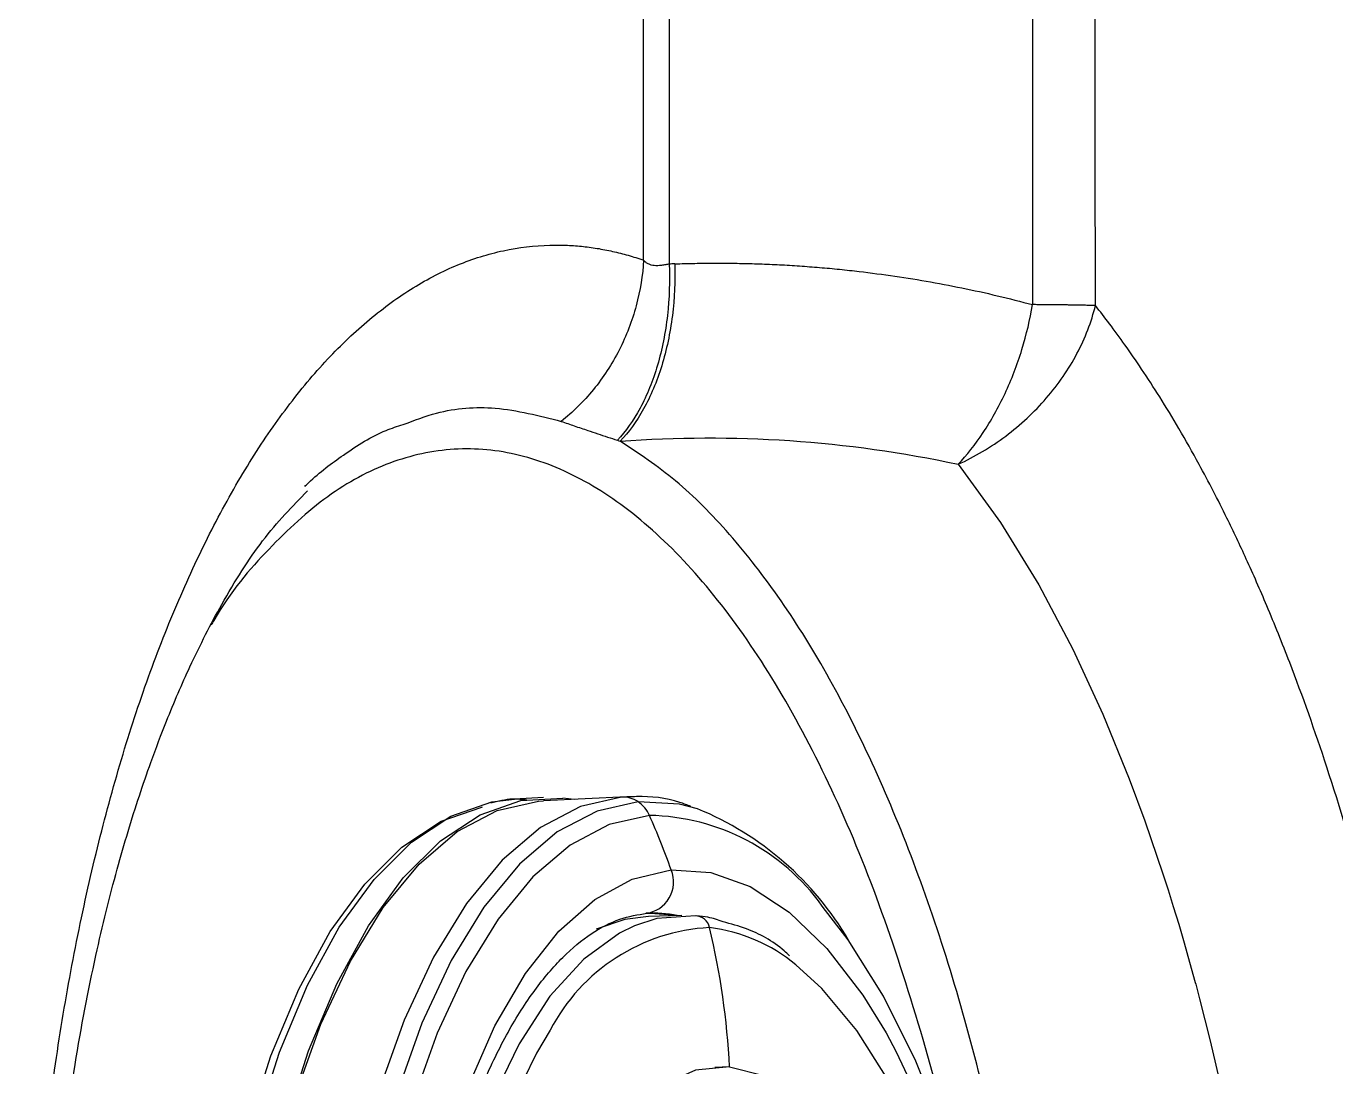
# Model space of a CAD drawing. Extents: x 525 to 609, y 649 to 778.
# Drawn here: x 536.608 to 538.212, y 694.178 to 695.454 of the extents above; entities that cross this region are included whole.
import ezdxf

# ---------------------------------------------------------------- set-up
doc = ezdxf.new("R2010")
doc.units = 0
doc.header["$MEASUREMENT"] = 0
doc.layers.add('1', color=4, linetype='Continuous')

# ---------------------------------------------------------------- blocks, each defined once
blk = doc.blocks.new('JETSETTER')
at = {"layer": '1', "color": 3, "linetype": 'Continuous', "lineweight": 25}
for p, q in [((12.1142, 25.3838), (12.0786, 25.382)), ((12.1081, 25.3795), (12.1144, 25.3799)), ((12.2163, 25.3848), (12.1144, 25.3799)), ((12.1518, 25.3817), (12.1379, 25.3833)), ((12.2163, 25.3848), (12.21, 25.3844)), ((12.2398, 25.242), (12.2451, 25.2423)), ((12.2451, 25.2423), (12.2838, 25.2394)), ((12.2832, 25.2393), (12.243, 25.2382)), ((12.3422, 25.0538), (12.3244, 25.053))]:
    blk.add_line(p, q, dxfattribs=at)
at = {"layer": '1', "color": 3, "linetype": 'Continuous', "lineweight": 25, "flags": 128}
for points in [[(12.6224, 25.7924), (12.6743, 25.7209), (12.7211, 25.6447), (12.7628, 25.5658), (12.7998, 25.486), (12.8321, 25.4068), (12.8511, 25.3555), (12.8733, 25.2904), (12.8796, 25.2709), (12.886, 25.2503), (12.8926, 25.2287), (12.8992, 25.206), (12.906, 25.1822), (12.9128, 25.1572), (12.9134, 25.1551), (12.9182, 25.137), (12.9312, 25.0855), (12.9382, 25.0557), (12.9461, 25.0206)], [(11.6896, 24.4176), (11.6897, 24.537), (11.6961, 24.6542), (11.7086, 24.7674), (11.727, 24.8749), (11.751, 24.9753), (11.7803, 25.0671), (11.8145, 25.1489), (11.853, 25.2195), (11.8954, 25.2779), (11.9409, 25.3232), (11.989, 25.3548), (12.0389, 25.3723), (12.0396, 25.3724)], [(11.6997, 24.4184), (11.6999, 24.5385), (11.7063, 24.6564), (11.7188, 24.7702), (11.7373, 24.8784), (11.7615, 24.9794), (11.7909, 25.0717), (11.8253, 25.1539), (11.8641, 25.2249), (11.9067, 25.2836), (11.9525, 25.3293), (12.0009, 25.3611), (12.0511, 25.3786), (12.0786, 25.382)], [(11.797, 24.9811), (11.8265, 25.0734), (11.8609, 25.1556), (11.8997, 25.2266), (11.9423, 25.2854), (11.9881, 25.331), (12.0365, 25.3628), (12.0867, 25.3803), (12.1379, 25.3833)], [(11.7397, 24.3498), (11.7362, 24.47), (11.739, 24.5889), (11.7479, 24.7048), (11.7629, 24.816), (11.7837, 24.921), (11.81, 25.0181), (11.8415, 25.1061), (11.8776, 25.1835), (11.9179, 25.2492), (11.9618, 25.3024), (12.0085, 25.3422), (12.0575, 25.368), (12.1081, 25.3795)], [(12.21, 25.3844), (12.1595, 25.3729), (12.1105, 25.3471), (12.0637, 25.3073), (12.0199, 25.2541), (11.9796, 25.1884), (11.9435, 25.111), (11.912, 25.0231), (11.8857, 24.9259), (11.8649, 24.8209), (11.8499, 24.7097), (11.841, 24.5938), (11.8382, 24.4749), (11.8417, 24.3547)], [(12.2301, 25.3788), (12.1799, 25.3674), (12.1312, 25.3417), (12.0847, 25.3022), (12.0412, 25.2494), (12.0012, 25.1841), (11.9653, 25.1072), (11.934, 25.0198)], [(12.3031, 25.37), (12.2811, 25.3758), (12.2301, 25.3788)], [(12.2442, 25.3619), (12.1948, 25.3507), (12.147, 25.3255), (12.1014, 25.2867), (12.0586, 25.2348), (12.0193, 25.1706), (11.984, 25.0951), (11.9533, 25.0093)], [(12.0216, 25.0286), (12.0548, 25.104), (12.0921, 25.1681), (12.1331, 25.22), (12.177, 25.2588), (12.2231, 25.284), (12.2708, 25.2951)], [(12.2708, 25.2951), (12.3192, 25.292), (12.3677, 25.2747), (12.4154, 25.2434), (12.4616, 25.1988), (12.5056, 25.1415), (12.534, 25.0954)], [(12.5331, 23.5449), (12.5354, 23.5481), (12.5747, 23.6123), (12.61, 23.6878), (12.6407, 23.7736), (12.6664, 23.8684), (12.6867, 23.9708), (12.7013, 24.0794), (12.71, 24.1925), (12.7127, 24.3085), (12.7093, 24.4258), (12.6999, 24.5425), (12.6847, 24.657), (12.6638, 24.7677), (12.6375, 24.8728), (12.6063, 24.971), (12.5706, 25.0607), (12.5309, 25.1406), (12.4877, 25.2096), (12.4559, 25.2509)], [(12.2258, 25.2267), (12.2074, 25.2178), (12.1635, 25.1859), (12.1222, 25.1404), (12.0843, 25.0822), (12.0505, 25.0121), (12.0213, 24.9315), (11.9972, 24.8416), (11.9787, 24.744), (11.9661, 24.6405), (11.9595, 24.5326), (11.9591, 24.4224), (11.9648, 24.3117), (11.9767, 24.2024), (11.9945, 24.0963), (12.0179, 23.9953), (12.0464, 23.901), (12.0796, 23.8152), (12.117, 23.7393), (12.1579, 23.6746), (12.2015, 23.6221), (12.2472, 23.5828), (12.2942, 23.5574), (12.3416, 23.5462)], [(12.243, 25.2382), (12.2138, 25.2345), (12.1787, 25.2225)], [(12.3004, 25.2389), (12.2533, 25.2355), (12.2258, 25.2267)], [(12.5197, 23.6422), (12.5333, 23.6589), (12.5705, 23.7161), (12.6037, 23.7849), (12.6323, 23.8641), (12.656, 23.9524), (12.6741, 24.0482), (12.6866, 24.1499), (12.6931, 24.2558), (12.6935, 24.364), (12.6878, 24.4728), (12.6761, 24.5802), (12.6587, 24.6843), (12.6357, 24.7835), (12.6077, 24.8761), (12.575, 24.9603), (12.5383, 25.0349), (12.4982, 25.0985), (12.4553, 25.15), (12.4235, 25.1789)], [(12.1224, 25.0987), (12.1056, 25.0706), (12.0724, 25.0018), (12.0437, 24.9226), (12.0201, 24.8344), (12.0019, 24.7385), (11.9894, 24.6368), (11.983, 24.5309), (11.9826, 24.4227), (11.9882, 24.314), (11.9999, 24.2066), (12.0174, 24.1024), (12.0403, 24.0032), (12.0683, 23.9107), (12.101, 23.8264), (12.1377, 23.7518), (12.1778, 23.6882), (12.2106, 23.6474)], [(12.534, 25.0954), (12.5466, 25.0723), (12.5841, 24.9924), (12.6174, 24.9031), (12.646, 24.8057), (12.6694, 24.7018), (12.6874, 24.593), (12.6996, 24.4811), (12.7057, 24.3677), (12.7058, 24.2548), (12.6998, 24.144), (12.6878, 24.0371), (12.67, 23.9359), (12.6467, 23.8419), (12.6183, 23.7565), (12.592, 23.6952)], [(12.3422, 25.0538), (12.3004, 25.0499), (12.2598, 25.0314), (12.2215, 24.9986), (12.1862, 24.9523), (12.1547, 24.8936), (12.1278, 24.8237), (12.106, 24.7442), (12.0899, 24.6569), (12.0798, 24.5638), (12.0759, 24.4668), (12.0783, 24.3683), (12.0869, 24.2703), (12.1016, 24.1751), (12.1221, 24.0848), (12.1478, 24.0014), (12.1782, 23.9268), (12.2127, 23.8626), (12.2504, 23.8103), (12.2905, 23.7711), (12.3321, 23.7457), (12.3743, 23.7349)], [(12.3422, 25.0538), (12.3844, 25.043), (12.4261, 25.0177), (12.4662, 24.9784), (12.5039, 24.9261), (12.5383, 24.8619), (12.5688, 24.7873), (12.5945, 24.7039), (12.615, 24.6136), (12.6297, 24.5184), (12.6383, 24.4204), (12.6407, 24.3219), (12.6368, 24.2249), (12.6267, 24.1318), (12.6106, 24.0445), (12.5888, 23.965), (12.5619, 23.8951), (12.5304, 23.8364), (12.4951, 23.7901), (12.4568, 23.7573), (12.4162, 23.7388), (12.3743, 23.7349)]]:
    blk.add_lwpolyline(points, dxfattribs=at)
at = {"layer": '1', "color": 3, "linetype": 'Continuous', "lineweight": 25}
for centre, radius, start, end in [((12.2115, 25.351), 0.0335, 56.236, 92.4754), ((12.2083, 25.3463), 0.0391, 23.5369, 56.1566), ((11.3902, 24.9829), 0.9343, 19.5218, 23.935), ((12.2394, 25.0956), 0.2664, 35.6623, 88.9787), ((12.1575, 25.0159), 0.3829, 30.2766, 67.6474), ((12.2351, 25.2803), 0.0386, 276.8707, 22.5471), ((12.2473, 25.0846), 0.1576, 78.7266, 92.6925), ((12.3003, 25.2211), 0.0178, 11.1304, 89.7707), ((12.3298, 24.9913), 0.2335, 92.945, 152.6047), ((11.3982, 25.0057), 0.9453, 2.9199, 13.3875), ((12.2925, 25.0206), 0.2055, 50.3748, 82.9356)]:
    blk.add_arc(centre, radius, start, end, dxfattribs=at)
for points in [[(12.7136, 26.6731), (12.7132, 26.445), (12.7132, 26.2167), (12.7136, 25.9881)], [(12.7906, 25.987), (12.7902, 26.2163), (12.7902, 26.4454), (12.7906, 26.6742)], [(12.2684, 26.6237), (12.2681, 26.4284), (12.2681, 26.2331), (12.2684, 26.0378)], [(12.237, 26.0426), (12.2367, 26.2347), (12.2367, 26.4268), (12.237, 26.6189)], [(12.2751, 26.0381), (12.2728, 26.038), (12.2706, 26.0379), (12.2684, 26.0378)], [(12.2049, 25.8219), (12.206, 25.8215), (12.2071, 25.8211), (12.2082, 25.8207)], [(12.2082, 25.8207), (12.3465, 25.8309), (12.486, 25.8218), (12.6224, 25.7924)]]:
    blk.add_open_spline(points, degree=3, dxfattribs=at)
for points, knots in [([(11.7745, 23.1317), (11.7717, 23.1372), (11.7661, 23.1481), (11.7578, 23.1648), (11.7496, 23.1817), (11.7415, 23.1989), (11.7335, 23.2163), (11.7255, 23.234), (11.7177, 23.2519), (11.71, 23.2701), (11.7024, 23.2886), (11.6949, 23.3073), (11.6764, 23.3543), (11.6483, 23.4325), (11.6132, 23.5463), (11.5818, 23.6654), (11.5543, 23.789), (11.5309, 23.9162), (11.5118, 24.0466), (11.4971, 24.1793), (11.4868, 24.3133), (11.4811, 24.4476), (11.4801, 24.5815), (11.4836, 24.7143), (11.4917, 24.845), (11.5043, 24.9727), (11.5214, 25.0964), (11.543, 25.2158), (11.5687, 25.33), (11.5984, 25.4381), (11.6319, 25.5391), (11.6692, 25.6328), (11.7099, 25.7187), (11.7536, 25.7961), (11.8002, 25.8642), (11.8493, 25.9227), (11.9009, 25.9716), (11.9542, 26.0104), (12.0091, 26.0386), (12.0651, 26.056), (12.1095, 26.0612), (12.1414, 26.0611), (12.1607, 26.0598), (12.1799, 26.0573), (12.199, 26.0536), (12.218, 26.0488), (12.2307, 26.0447), (12.237, 26.0426)], [0, 0, 0, 0, 0.005723, 0.011442, 0.017156, 0.022868, 0.028579, 0.034289, 0.040001, 0.045714, 0.051431, 0.057153, 0.062881, 0.094115, 0.125394, 0.156736, 0.187964, 0.219097, 0.250319, 0.281614, 0.312899, 0.344036, 0.375247, 0.40649, 0.437829, 0.468989, 0.50018, 0.531392, 0.562756, 0.593979, 0.62512, 0.656337, 0.687681, 0.719005, 0.750068, 0.781319, 0.812603, 0.844026, 0.875022, 0.906293, 0.937525, 0.948075, 0.95856, 0.968988, 0.979366, 0.989701, 1, 1, 1, 1]), ([(12.237, 26.0426), (12.2359, 26.0242), (12.2329, 26.0054), (12.2228, 25.9682), (12.2158, 25.9498), (12.1981, 25.9151), (12.1874, 25.8987), (12.1634, 25.8692), (12.15, 25.8561), (12.1361, 25.845)], [0, 0, 0, 0, 0.25, 0.25, 0.5, 0.5, 0.75, 0.75, 1, 1, 1, 1]), ([(12.2684, 26.0378), (12.2692, 26.0172), (12.2685, 25.9959), (12.2637, 25.9539), (12.2596, 25.9332), (12.2483, 25.8947), (12.2411, 25.8769), (12.2244, 25.8458), (12.2149, 25.8326), (12.2049, 25.8219)], [0, 0, 0, 0, 0.25, 0.25, 0.5, 0.5, 0.75, 0.75, 1, 1, 1, 1]), ([(12.2751, 26.0381), (12.2757, 26.0173), (12.2748, 25.9958), (12.2695, 25.9534), (12.2651, 25.9325), (12.2531, 25.8937), (12.2456, 25.8758), (12.2282, 25.8446), (12.2185, 25.8314), (12.2082, 25.8207)], [0, 0, 0, 0, 0.25, 0.25, 0.5, 0.5, 0.75, 0.75, 1, 1, 1, 1]), ([(12.2684, 26.0378), (12.2669, 26.0375), (12.2636, 26.0369), (12.2573, 26.0359), (12.2513, 26.0356), (12.2462, 26.0365), (12.2426, 26.0379), (12.2395, 26.0399), (12.2378, 26.0417), (12.237, 26.0426)], [0, 0, 0, 0, 0.1097883, 0.249755, 0.4987555, 0.6203098, 0.7497917, 0.8824906, 1, 1, 1, 1]), ([(12.2751, 26.0381), (12.2832, 26.0383), (12.2996, 26.0388), (12.3241, 26.039), (12.3485, 26.0389), (12.373, 26.0383), (12.3975, 26.0374), (12.422, 26.036), (12.4465, 26.0342), (12.4709, 26.0321), (12.5019, 26.0288), (12.5394, 26.024), (12.5832, 26.0171), (12.6269, 26.0088), (12.6704, 25.9993), (12.6992, 25.9918), (12.7136, 25.9881)], [0, 0, 0, 0, 0.05555, 0.111076, 0.166588, 0.222095, 0.277608, 0.333135, 0.388687, 0.444274, 0.499905, 0.600125, 0.700185, 0.800144, 0.900062, 1, 1, 1, 1]), ([(12.2631, 22.6981), (12.2668, 22.6949), (12.2742, 22.6886), (12.2854, 22.6796), (12.2967, 22.6708), (12.3081, 22.6625), (12.3196, 22.6545), (12.3312, 22.6468), (12.3428, 22.6395), (12.3545, 22.6326), (12.3664, 22.6261), (12.3783, 22.6199), (12.3903, 22.6142), (12.4023, 22.6088), (12.4145, 22.6039), (12.4401, 22.5943), (12.4718, 22.5856), (12.5127, 22.5794), (12.5502, 22.5777), (12.5868, 22.5808), (12.6282, 22.5889), (12.6822, 22.6063), (12.7427, 22.6392), (12.7936, 22.6787), (12.8432, 22.7249), (12.894, 22.7834), (12.9503, 22.8655), (13.0139, 22.9769), (13.0848, 23.1402), (13.1428, 23.3298), (13.1804, 23.4948), (13.2053, 23.6317), (13.2224, 23.7556), (13.2336, 23.8634), (13.242, 23.9652), (13.2494, 24.104), (13.2514, 24.278), (13.2457, 24.4562), (13.2355, 24.5978), (13.2246, 24.7054), (13.2144, 24.7883), (13.2026, 24.8711), (13.1848, 24.9803), (13.1585, 25.1142), (13.1203, 25.271), (13.0769, 25.4167), (13.0358, 25.5326), (13.0021, 25.6162), (12.9763, 25.675), (12.9488, 25.7331), (12.9212, 25.7864), (12.8936, 25.8354), (12.87, 25.8742), (12.8479, 25.9084), (12.8274, 25.9382), (12.8084, 25.9641), (12.7963, 25.9796), (12.7906, 25.987)], [0, 0, 0, 0, 0.004937, 0.009898, 0.014883, 0.019893, 0.024928, 0.029988, 0.035072, 0.040182, 0.045317, 0.050478, 0.055664, 0.060875, 0.066112, 0.071375, 0.094021, 0.107063, 0.124056, 0.142662, 0.154626, 0.178434, 0.214182, 0.236651, 0.249801, 0.285544, 0.312382, 0.339144, 0.39262, 0.446204, 0.472902, 0.499696, 0.531009, 0.546638, 0.562257, 0.589267, 0.624705, 0.658563, 0.687184, 0.702814, 0.718407, 0.733669, 0.749726, 0.780994, 0.812145, 0.845451, 0.874724, 0.891521, 0.905946, 0.919102, 0.937256, 0.950044, 0.961899, 0.972821, 0.982812, 0.991872, 1, 1, 1, 1]), ([(12.6224, 25.7924), (12.633, 25.8035), (12.6433, 25.8166), (12.6627, 25.8458), (12.6718, 25.862), (12.6878, 25.8964), (12.6948, 25.9146), (12.7061, 25.9514), (12.7105, 25.97), (12.7136, 25.9881)], [0, 0, 0, 0, 0.25, 0.25, 0.5, 0.5, 0.75, 0.75, 1, 1, 1, 1]), ([(12.6224, 25.7924), (12.6428, 25.8017), (12.6624, 25.8134), (12.6989, 25.8407), (12.7157, 25.8564), (12.7451, 25.8905), (12.7578, 25.9089), (12.7781, 25.9472), (12.7857, 25.9671), (12.7906, 25.987)], [0, 0, 0, 0, 0.25, 0.25, 0.5, 0.5, 0.75, 0.75, 1, 1, 1, 1]), ([(12.7906, 25.987), (12.789, 25.987), (12.786, 25.9871), (12.7812, 25.9872), (12.776, 25.9873), (12.7706, 25.9874), (12.765, 25.9875), (12.7592, 25.9876), (12.7532, 25.9877), (12.747, 25.9878), (12.7407, 25.9878), (12.7341, 25.9879), (12.7274, 25.988), (12.7206, 25.988), (12.7159, 25.9881), (12.7136, 25.9881)], [0, 0, 0, 0, 0.082669, 0.164204, 0.244639, 0.324017, 0.402382, 0.479785, 0.556283, 0.631936, 0.70681, 0.780976, 0.854509, 0.927489, 1, 1, 1, 1]), ([(11.9422, 25.841), (11.9559, 25.8462), (11.9929, 25.8604), (12.0579, 25.8651), (12.1091, 25.8519), (12.1361, 25.845)], [0, 0, 0, 0, 0.216357, 0.586264, 1, 1, 1, 1]), ([(11.8217, 25.7651), (11.8232, 25.7666), (11.8386, 25.7818), (11.8717, 25.8061), (11.9103, 25.8311), (11.9352, 25.8389), (11.9422, 25.841)], [0, 0, 0, 0, 0.040615, 0.403413, 0.833, 1, 1, 1, 1]), ([(12.1361, 25.845), (12.1387, 25.8441), (12.1439, 25.8422), (12.152, 25.8395), (12.1602, 25.8367), (12.1697, 25.8335), (12.1805, 25.8299), (12.1925, 25.8259), (12.2009, 25.8232), (12.2049, 25.8219)], [0, 0, 0, 0, 0.126829, 0.252778, 0.377354, 0.500064, 0.673788, 0.840945, 1, 1, 1, 1]), ([(12.1539, 22.9001), (12.1674, 22.8992), (12.2042, 22.8968), (12.2631, 22.9127), (12.3297, 22.9458), (12.3936, 22.9969), (12.4541, 23.0644), (12.5104, 23.1477), (12.5619, 23.2458), (12.608, 23.3575), (12.6481, 23.4815), (12.6817, 23.6162), (12.7085, 23.7602), (12.7281, 23.9115), (12.7402, 24.0686), (12.7448, 24.2293), (12.7417, 24.3919), (12.7311, 24.5544), (12.713, 24.7149), (12.6876, 24.8713), (12.6553, 25.0219), (12.6165, 25.1649), (12.5715, 25.2984), (12.5211, 25.421), (12.4656, 25.5312), (12.4059, 25.6276), (12.3426, 25.7089), (12.2766, 25.7755), (12.231, 25.8056), (12.2082, 25.8207)], [0, 0, 0, 0, 0.022055, 0.059668, 0.097282, 0.134895, 0.172508, 0.210121, 0.247734, 0.285348, 0.322961, 0.360574, 0.398188, 0.435801, 0.473414, 0.511027, 0.548641, 0.586254, 0.623867, 0.661481, 0.699094, 0.736707, 0.77432, 0.811934, 0.849547, 0.88716, 0.924773, 0.962387, 1, 1, 1, 1]), ([(12.6132, 24.9504), (12.6125, 24.9541), (12.6003, 25.0164), (12.5682, 25.1287), (12.5168, 25.2828), (12.4569, 25.4205), (12.3908, 25.5407), (12.3192, 25.6409), (12.2435, 25.7196), (12.165, 25.7754), (12.0849, 25.8074), (12.0047, 25.8149), (11.9257, 25.7978), (11.8491, 25.757), (11.7772, 25.6904), (11.7296, 25.6353), (11.7082, 25.5972), (11.7071, 25.5953)], [0, 0, 0, 0, 0.004809, 0.081043, 0.157277, 0.233511, 0.309745, 0.385979, 0.462213, 0.538447, 0.614681, 0.690915, 0.767149, 0.843383, 0.919617, 0.995851, 1, 1, 1, 1]), ([(11.7678, 23.2287), (11.7435, 23.2799), (11.6961, 23.3793), (11.6373, 23.5553), (11.5901, 23.7364), (11.5535, 23.9224), (11.5265, 24.1123), (11.5089, 24.3074), (11.5011, 24.5056), (11.5038, 24.7026), (11.5168, 24.888), (11.538, 25.0511), (11.5636, 25.1852), (11.5867, 25.2786), (11.6051, 25.3425), (11.6189, 25.3861), (11.6347, 25.4318), (11.6551, 25.4856), (11.6837, 25.552), (11.7227, 25.6279), (11.7705, 25.7037), (11.8066, 25.7409), (11.8251, 25.7598)], [0, 0, 0, 0, 0.0724795, 0.1409851, 0.2057735, 0.2670676, 0.3279234, 0.3893714, 0.4513532, 0.5138508, 0.5758678, 0.631721, 0.6802547, 0.7214901, 0.740682, 0.7595419, 0.7780923, 0.8026518, 0.8381112, 0.884245, 0.9407717, 1, 1, 1, 1]), ([(12.094, 25.3807), (12.0882, 25.3814), (12.0733, 25.3832), (12.0586, 25.3793), (12.0497, 25.377)], [0, 0, 0, 0, 0.390878, 1, 1, 1, 1]), ([(12.2947, 25.3729), (12.2903, 25.3747), (12.2687, 25.3835), (12.2396, 25.3858), (12.2154, 25.3846), (12.2089, 25.3843)], [0, 0, 0, 0, 0.158655, 0.774607, 1, 1, 1, 1]), ([(12.3313, 23.5398), (12.3254, 23.5396), (12.3065, 23.5389), (12.2758, 23.5459), (12.237, 23.5655), (12.1986, 23.596), (12.1599, 23.6387), (12.1227, 23.692), (12.0875, 23.7555), (12.055, 23.8284), (12.0258, 23.9096), (12.0004, 23.9981), (11.9792, 24.0925), (11.9627, 24.1915), (11.9511, 24.2934), (11.9446, 24.3969), (11.9434, 24.5003), (11.9474, 24.6021), (11.9566, 24.7007), (11.9707, 24.7948), (11.9896, 24.8828), (12.0128, 24.9634), (12.04, 25.0354), (12.0703, 25.0977), (12.1032, 25.1493), (12.1378, 25.1898), (12.173, 25.2187), (12.2075, 25.2366), (12.2299, 25.2403), (12.2409, 25.242)], [0, 0, 0, 0, 0.019493, 0.062044, 0.098187, 0.136554, 0.174009, 0.211258, 0.248539, 0.285958, 0.323531, 0.361237, 0.399046, 0.43693, 0.474865, 0.512828, 0.5508, 0.588759, 0.626684, 0.664552, 0.702339, 0.740016, 0.77755, 0.814909, 0.85208, 0.889116, 0.926172, 0.963673, 1, 1, 1, 1]), ([(12.3343, 25.2316), (12.3282, 25.2338), (12.3175, 25.2375), (12.3067, 25.2384), (12.3022, 25.2388)], [0, 0, 0, 0, 0.5794661, 1, 1, 1, 1]), ([(12.4159, 25.19), (12.4137, 25.192), (12.3969, 25.2072), (12.3695, 25.2222), (12.3439, 25.229), (12.3343, 25.2316)], [0, 0, 0, 0, 0.085104, 0.657612, 1, 1, 1, 1])]:
    blk.add_open_spline(points, degree=3, knots=knots, dxfattribs=at)

msp = doc.modelspace()

# ---------------------------------------------------------------- block references
at = {"layer": '1'}
msp.add_blockref('JETSETTER', (525.1273, 669.1243), dxfattribs=at)

doc.saveas('drawing.dxf')
